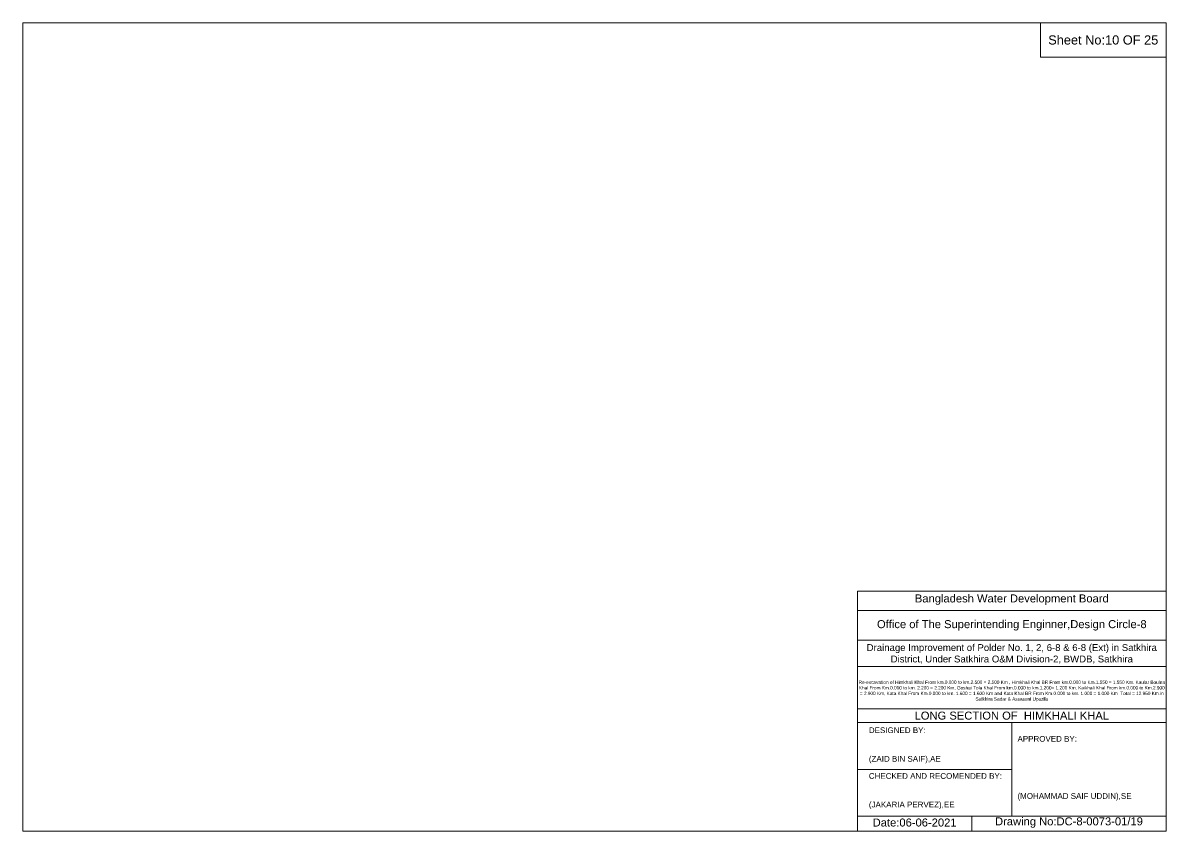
# Model space of a CAD drawing. Header units: inches. Extents: x 93000 to 346000, y -4242 to 0.
# Drawn here: x 190000 to 196000, y -4242 to 0 of the extents above; entities that cross this region are included whole.
import ezdxf

# ---------------------------------------------------------------- set-up
doc = ezdxf.new("R2010")
doc.units = ezdxf.units.IN
doc.header["$LTSCALE"] = 7
doc.header["$MEASUREMENT"] = 0
doc.layers.add('Cross section Data Border', color=7, linetype='Continuous', lineweight=9)
doc.styles.get("Standard").update_dxf_attribs({"font": 'arial.ttf'})

msp = doc.modelspace()

# ---------------------------------------------------------------- linework, layer by layer
at = {"layer": 'Cross section Data Border'}
for points in [[(190000, 0), (196000, 0), (196000, -4242), (190000, -4242)], [(195340, 0), (196000, 0), (196000, -180), (195340, -180)]]:
    msp.add_lwpolyline(points, close=True, dxfattribs=at)
for points in [[(194380, -4242), (194380, -2982), (196000, -2982)], [(194380, -3084), (196000, -3084)], [(194380, -3240), (196000, -3240)], [(194380, -3378), (196000, -3378)], [(194380, -3600), (196000, -3600)], [(194380, -3672), (196000, -3672)], [(195190, -3672), (195190, -4164)], [(194380, -3918), (195190, -3918)], [(194380, -4164), (196000, -4164)], [(194980, -4164), (194980, -4242)]]:
    msp.add_lwpolyline(points, dxfattribs=at)

# ---------------------------------------------------------------- texts
at = {"layer": 'Cross section Data Border', "attachment_point": 5}
for s, insert, char_height in [('Sheet No:10 OF 25', (195670, -90), 48), ('Bangladesh Water Development Board', (195190, -3027), 42), ('Office of The Superintending Enginner,Design Circle-8', (195190, -3162), 42)]:
    msp.add_mtext(s, dxfattribs=dict(at, insert=insert, char_height=char_height))
at = {"layer": 'Cross section Data Border'}
for s, insert, char_height, width, attachment_point in [('Drainage Improvement of Polder No. 1, 2, 6-8 & 6-8 (Ext) in Satkhira District, Under Satkhira O&M Division-2, BWDB, Satkhira', (195190, -3312), 36, 1680, 5), ('Re-excavation of Himkhali Khal From km.0.000 to km.2.500 = 2.500 Km , Himkhali Khal BR From km.0.000 to Km.1.550 = 1.550 Km, Kaular Boulna Khal From Km.0.000 to km. 2.200 = 2.200 Km, Goshai Tola Khal From km.0.000 to km.1.200= 1.200 Km, Kaikhali Khal From km.0.000 to Km.2.900 = 2.900 Km, Kata Khal From Km.0.000 to km. 1.600 = 1.600 Km and Kata Khal BR From Km.0.000 to km. 1.000 = 1.000 Km  Total = 12.950 Km.in Satkhira Sadar & Assasuni Upazila', (195190, -3507), 17.611, 1620, 5), ('LONG SECTION OF  HIMKHALI KHAL', (195190, -3636), 42, 1680, 5), ('DESIGNED BY:\\P\\P\\P(ZAID BIN SAIF),AE', (194440, -3792), 30, 840, 4), ('APPROVED BY:\\P\\P\\P\\P\\P\\P(MOHAMMAD SAIF UDDIN),SE', (195220, -3912), 30, 840, 4), ('CHECKED AND RECOMENDED BY:\\P\\P\\P(JAKARIA PERVEZ),EE', (194440, -4032), 30, 840, 4), ('Date:06-06-2021', (194680, -4197), 42, 840, 5), ('Drawing No:DC-8-0073-01/19', (195490, -4197), 42, 1320, 5)]:
    msp.add_mtext(s, dxfattribs=dict(at, insert=insert, char_height=char_height, width=width, attachment_point=attachment_point))

doc.saveas('drawing.dxf')
